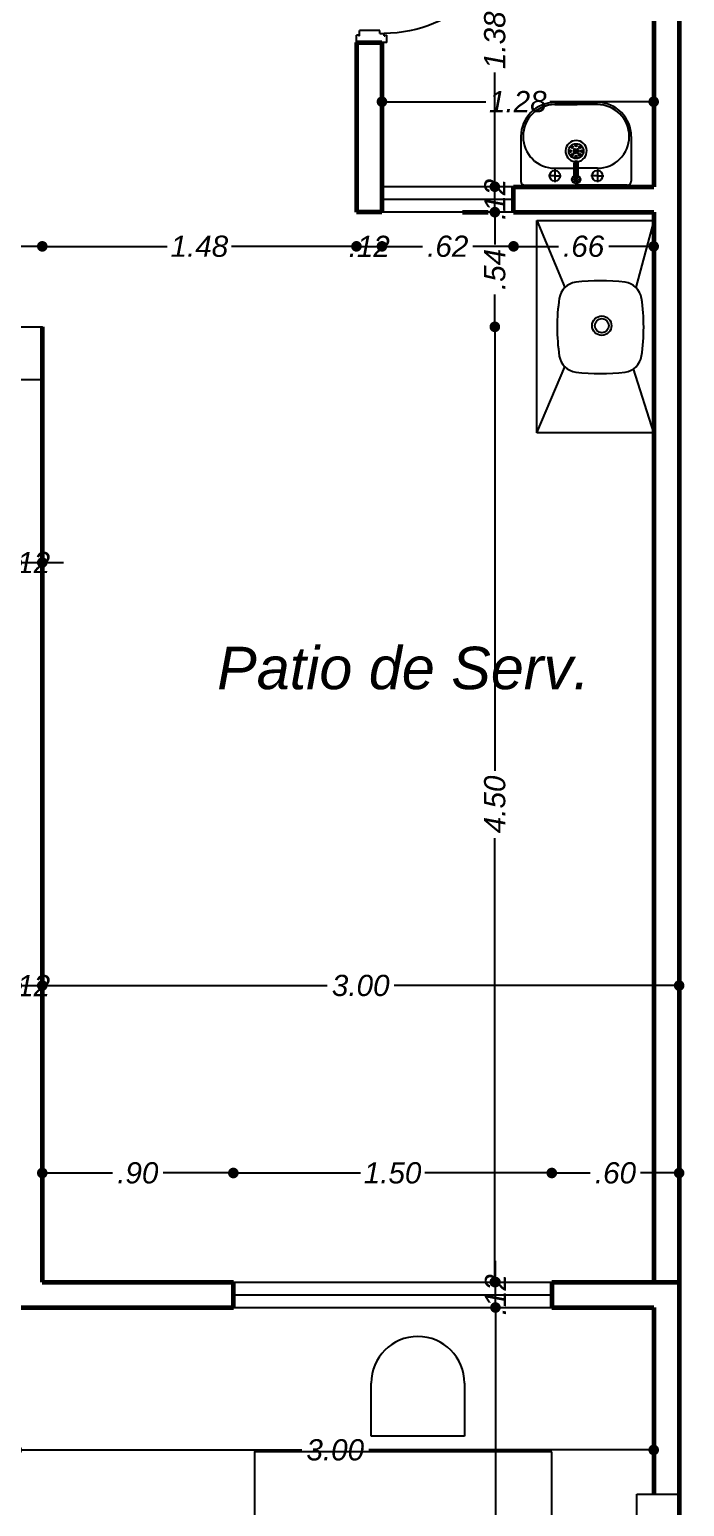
# Model space of a CAD drawing. Header units: metres. Extents: x 539 to 782, y 164 to 633.
# Drawn here: x 688.22 to 691.3, y 438.32 to 445.27 of the extents above; entities that cross this region are included whole.
import ezdxf

# ---------------------------------------------------------------- set-up
doc = ezdxf.new("R2010")
doc.units = ezdxf.units.M
doc.header["$PDMODE"] = 35
for name, color, linetype in [('ALUMINIO', 9, 'Continuous'), ('Artefactos', 30, 'Continuous'), ('COLUMNAS', 6, 'Continuous'), ('Mobiliario Sanit', 40, 'Continuous'), ('PUERTAS', 16, 'Continuous'), ('TEXTO', 134, 'Continuous')]:
    doc.layers.add(name, color=color, linetype=linetype)
for name, color, linetype, lineweight in [('cota', 1, 'Continuous', 15), ('MURO', 4, 'Continuous', 60), ('ventanas', 2, 'Continuous', 25)]:
    doc.layers.add(name, color=color, linetype=linetype, lineweight=lineweight)
doc.styles.add('ARIAL', font='ariali.ttf')
doc.styles.add('STYLE1', font='ariali.ttf')
doc.dimstyles.new('C_50', dxfattribs={"dimscale": 0.5, "dimtxt": 0.2, "dimasz": 0.1, "dimexe": 0.1, "dimexo": 0.1, "dimgap": 0.05, "dimtad": 0, "dimzin": 4, "dimdsep": 46, "dimtxsty": 'ARIAL', "dimblk": 'DOT', "dimcen": 0.09, "dimse1": 1, "dimse2": 1, "dimclrd": 1, "dimclre": 1, "dimclrt": 2, "dimadec": 0, "dimazin": 0, "dimtfac": 1, "dimtix": 1, "dimtmove": 2, "dimatfit": 3, "dimfxl": 1, "dimtolj": 1, "dimtzin": 0, "dimarcsym": 0})

# ---------------------------------------------------------------- blocks, each defined once
blk = doc.blocks.new('escritorio y silla')
for p, q in [((803.5572, 483.0604), (803.5572, 483.3104)), ((803.9972, 483.3104), (803.9972, 483.0604)), ((803.9972, 483.0604), (803.5572, 483.0604))]:
    blk.add_line(p, q)
blk.add_lwpolyline([(804.4081, 482.9872), (803.0081, 482.9872), (803.0081, 482.2872), (804.4081, 482.2872), (804.4081, 482.9872)])
blk.add_arc((803.7772, 483.3104), 0.22, 0, 180)
blk = doc.blocks.new('lavanderia cemento')
for p, q in [((691.7964, 368.2621), (691.7964, 368.7621)), ((691.7964, 368.7621), (692.3464, 368.7621)), ((691.7964, 368.7621), (691.9277, 368.4462)), ((692.3464, 368.7621), (692.2629, 368.4464)), ((692.2964, 368.7621), (692.2964, 368.7621)), ((692.3464, 368.7621), (692.3464, 367.7621)), ((691.7964, 367.7621), (691.7964, 368.2621)), ((691.7964, 367.7621), (691.9279, 368.0731)), ((692.3464, 367.7621), (692.2505, 368.063)), ((692.3464, 367.7621), (691.7964, 367.7621))]:
    blk.add_line(p, q)
for radius in [0.0456, 0.033]:
    blk.add_circle((692.102, 368.2669), radius)
for centre, radius, start, end in [((692.0957, 367.5788), 0.9, 82.60341, 97.44573), ((691.9907, 368.3819), 0.09, 97.44573, 171.34648), ((692.2, 368.382), 0.09, 8.70266, 82.60341), ((692.7915, 368.2601), 0.9, 171.34648, 188.70266), ((691.3993, 368.2595), 0.9, 351.34648, 8.70266), ((691.9908, 368.1375), 0.09, 188.70266, 262.60341), ((692.2001, 368.1376), 0.09, 277.44573, 351.34648), ((692.0951, 368.9408), 0.9, 262.60341, 277.44573)]:
    blk.add_arc(centre, radius, start, end)
blk = doc.blocks.new('LAVAMANO SIMPLE')
for p, q in [((-0.0212, 0.3465), (-0.1697, 0.198)), ((0.198, 0.3394), (0.2727, 0.2647)), ((0.2051, 0.3465), (0.2797, 0.2718)), ((0.3465, 0.2051), (0.2718, 0.2797)), ((0.3394, 0.198), (0.2647, 0.2727)), ((-0.1697, 0.1697), (0, 0)), ((-0.0392, 0.1022), (-0.0604, 0.1234)), ((-0.018, 0.1234), (-0.0604, 0.081)), ((-0.018, 0.1234), (-0.0604, 0.081)), ((-0.0392, 0.1022), (-0.0604, 0.1234)), ((-0.0392, 0.1022), (-0.018, 0.081)), ((-0.0392, 0.1022), (-0.018, 0.081)), ((-0.0141, 0.1273), (0.0495, 0.0636)), ((0.0239, 0.038), (0.0664, 0.0805)), ((0.0255, 0.0255), (0.0735, 0.0735)), ((0.0735, 0.0735), (0.0735, 0.0835)), ((0.0735, 0.0735), (0.0835, 0.0735)), ((0.011, 0.0195), (-0.001, 0.0195)), ((0.1697, -0.1697), (0, 0)), ((0.0134, 0.0255), (0.005, 0.0339)), ((0.0134, 0.0134), (0.005, 0.005)), ((0.0134, 0.0255), (0.011, 0.0195)), ((0.011, 0.0195), (0.0134, 0.0134)), ((0.0195, 0.028), (0.0134, 0.0255)), ((0.0134, 0.0134), (0.0195, 0.011)), ((0.0195, 0.0399), (0.0195, 0.028)), ((0.0255, 0.0255), (0.0195, 0.028)), ((0.0195, 0.011), (0.0255, 0.0134)), ((0.0195, 0.011), (0.0195, -0.001)), ((0.028, 0.0195), (0.0255, 0.0255)), ((0.0255, 0.0134), (0.028, 0.0195)), ((0.0255, 0.0134), (0.0339, 0.005)), ((0.0399, 0.0195), (0.028, 0.0195)), ((0.038, 0.0239), (0.0805, 0.0664)), ((0.1273, -0.0141), (0.0636, 0.0495)), ((0.1234, -0.018), (0.081, -0.0604)), ((0.1022, -0.0392), (0.081, -0.018)), ((0.1022, -0.0392), (0.1234, -0.0604)), ((0.3465, -0.0212), (0.198, -0.1697))]:
    blk.add_line(p, q)
blk.add_lwpolyline([(0.0195, -0.001), (0.005, 0.005), (-0.001, 0.0195), (0.005, 0.0339), (0.0195, 0.0399), (0.0339, 0.0339), (0.0399, 0.0195), (0.0339, 0.005)], close=True)
for centre, radius in [((0.1138, 0.1138), 0.035), ((0.1138, 0.1401), 0.005), ((-0.0392, 0.1022), 0.025), ((-0.0392, 0.1022), 0.025), ((0.0876, 0.1138), 0.005), ((0.0952, 0.1324), 0.005), ((0.0952, 0.0952), 0.005), ((0.1051, 0.1138), 0.005), ((0.1138, 0.1226), 0.005), ((0.1138, 0.1051), 0.005), ((0.1138, 0.0876), 0.005), ((0.1226, 0.1138), 0.005), ((0.1324, 0.1324), 0.005), ((0.1324, 0.0952), 0.005), ((0.1401, 0.1138), 0.005), ((0.0195, 0.0195), 0.00277), ((0.1022, -0.0392), 0.025)]:
    blk.add_circle(centre, radius)
for centre, radius, start, end in [((0.0919, 0.2333), 0.15, 45, 225), ((0.0919, 0.2333), 0.16, 45, 135), ((-0.1556, 0.1838), 0.02, 135, 225), ((0.1138, 0.1138), 0.05, 232.61679, 217.38321), ((0.2333, 0.0919), 0.15, 225, 45), ((0.2333, 0.0919), 0.16, 315, 45), ((0.0735, 0.0735), 0.01, 314.99967, 135.00059), ((0.1838, -0.1556), 0.02, 225, 315)]:
    blk.add_arc(centre, radius, start, end)
blk = doc.blocks.new('p 4')
for p, q in [((-0.0782, 0.852), (-0.0484, 0.852)), ((-0.0782, 0.1485), (-0.0782, 0.852)), ((-0.0484, 0.1485), (-0.0484, 0.852)), ((-0.8003, 0.1641), (-0.7612, 0.1641)), ((-0.8003, 0.1641), (-0.8003, 0)), ((-0.7612, 0.1524), (-0.7612, 0.1641)), ((-0.0391, 0.1524), (-0.0391, 0.1641)), ((0, 0.1641), (-0.0391, 0.1641)), ((0, 0.1641), (0, 0)), ((-0.7651, 0.1524), (-0.7612, 0.1524)), ((-0.7651, 0.1485), (-0.7651, 0.1524)), ((-0.7651, 0.1485), (-0.7519, 0.1485)), ((-0.7519, 0.1251), (-0.7519, 0.1485)), ((-0.7519, 0.1251), (-0.7363, 0.1251)), ((-0.7363, 0.1251), (-0.7363, 0.0156)), ((-0.0782, 0.1485), (-0.0484, 0.1485)), ((-0.0484, 0.1251), (-0.064, 0.1251)), ((-0.064, 0.1251), (-0.064, 0.0156)), ((-0.0352, 0.1485), (-0.0484, 0.1485)), ((-0.0484, 0.1251), (-0.0484, 0.1485)), ((-0.0352, 0.1524), (-0.0391, 0.1524)), ((-0.0352, 0.1485), (-0.0352, 0.1524)), ((-0.7651, 0.0156), (-0.7651, 0.0117)), ((-0.7651, 0.0156), (-0.7363, 0.0156)), ((-0.7651, 0.0117), (-0.7612, 0.0117)), ((-0.7612, 0.0117), (-0.7612, 0)), ((-0.0352, 0.0156), (-0.064, 0.0156)), ((-0.0391, 0.0117), (-0.0391, 0)), ((-0.0352, 0.0117), (-0.0391, 0.0117)), ((0, 0), (-0.0391, 0)), ((-0.0352, 0.0156), (-0.0352, 0.0117)), ((-0.8003, 0), (-0.7612, 0))]:
    blk.add_line(p, q)
blk.add_arc((-0.0472, 0.148), 0.7047, 92.51921, 179.96085)
blk = doc.blocks.new('_Dot')
at = {"color": 0, "linetype": 'ByBlock', "lineweight": -2}
blk.add_line((-0.5, 0), (-1, 0), dxfattribs=at)
at = {"color": 0, "linetype": 'ByBlock', "const_width": 0.5}
blk.add_lwpolyline([(-0.25, 0, 1), (0.25, 0, 1)], format="xyb", close=True, dxfattribs=at)
blk = doc.blocks.new('*D470')
at = {"layer": 'cota', "color": 1, "lineweight": -2, "transparency": 16777216}
for p, q in [((688.2093, 438.5823), (689.5015, 438.5823)), ((691.1093, 438.5823), (689.8171, 438.5823))]:
    blk.add_line(p, q, dxfattribs=at)
at = {"layer": 'Defpoints', "color": 0, "transparency": 16777216}
for p in [(688.1593, 438.5823), (691.1593, 438.5823), (691.1593, 438.5823)]:
    blk.add_point(p, dxfattribs=at)
at = {"layer": 'cota', "color": 1, "lineweight": -2, "transparency": 16777216, "xscale": 0.05, "yscale": 0.05, "zscale": 0.05, "rotation": 180}
blk.add_blockref('_Dot', (688.1593, 438.5823), dxfattribs=at)
at = {"layer": 'cota', "color": 1, "lineweight": -2, "transparency": 16777216, "xscale": 0.05, "yscale": 0.05, "zscale": 0.05}
blk.add_blockref('_Dot', (691.1593, 438.5823), dxfattribs=at)
at = {"layer": 'cota', "color": 2, "transparency": 16777216, "insert": (689.6593, 438.5823), "char_height": 0.1, "attachment_point": 5, "style": 'ARIAL'}
blk.add_mtext('\\A1;3.00', dxfattribs=at)
blk = doc.blocks.new('*D475')
at = {"layer": 'cota', "color": 1, "lineweight": -2, "transparency": 16777216}
for p, q in [((690.4139, 439.2034), (690.4139, 437.971)), ((690.4139, 436.4237), (690.4139, 437.6561))]:
    blk.add_line(p, q, dxfattribs=at)
at = {"layer": 'Defpoints', "color": 0, "transparency": 16777216}
for p in [(690.4139, 439.2534), (690.4139, 439.2534), (690.4139, 436.3737)]:
    blk.add_point(p, dxfattribs=at)
at = {"layer": 'cota', "color": 1, "lineweight": -2, "transparency": 16777216, "xscale": 0.05, "yscale": 0.05, "zscale": 0.05}
for p, rotation in [((690.4139, 439.2534), 90), ((690.4139, 436.3737), 270)]:
    blk.add_blockref('_Dot', p, dxfattribs=dict(at, rotation=rotation))
at = {"layer": 'cota', "color": 2, "transparency": 16777216, "insert": (690.4139, 437.8136), "char_height": 0.1, "attachment_point": 5, "rotation": 90, "style": 'ARIAL'}
blk.add_mtext('\\A1;2.88', dxfattribs=at)
blk = doc.blocks.new('*D476')
at = {"layer": 'cota', "color": 1, "lineweight": -2, "transparency": 16777216}
for p, q in [((690.4139, 439.4234), (690.4139, 439.4734)), ((690.4139, 439.2534), (690.4139, 439.3734)), ((690.4139, 439.2034), (690.4139, 439.1534))]:
    blk.add_line(p, q, dxfattribs=at)
at = {"layer": 'Defpoints', "color": 0, "transparency": 16777216}
for p in [(690.4139, 439.3734), (690.4139, 439.3734), (690.4139, 439.2534)]:
    blk.add_point(p, dxfattribs=at)
at = {"layer": 'cota', "color": 1, "lineweight": -2, "transparency": 16777216, "xscale": 0.05, "yscale": 0.05, "zscale": 0.05}
for p, rotation in [((690.4139, 439.3734), 270), ((690.4139, 439.2534), 90)]:
    blk.add_blockref('_Dot', p, dxfattribs=dict(at, rotation=rotation))
at = {"layer": 'cota', "color": 2, "transparency": 16777216, "insert": (690.4139, 439.3134), "char_height": 0.1, "attachment_point": 5, "rotation": 90, "style": 'ARIAL'}
blk.add_mtext('\\A1;.12', dxfattribs=at)
blk = doc.blocks.new('*D477')
at = {"layer": 'cota', "color": 1, "lineweight": -2, "transparency": 16777216}
for p, q in [((690.411, 443.8234), (690.411, 441.7819)), ((690.411, 439.4234), (690.411, 441.465))]:
    blk.add_line(p, q, dxfattribs=at)
at = {"layer": 'Defpoints', "color": 0, "transparency": 16777216}
for p in [(690.411, 443.8734), (690.411, 443.8734), (690.411, 439.3734)]:
    blk.add_point(p, dxfattribs=at)
at = {"layer": 'cota', "color": 1, "lineweight": -2, "transparency": 16777216, "xscale": 0.05, "yscale": 0.05, "zscale": 0.05}
for p, rotation in [((690.411, 443.8734), 90), ((690.411, 439.3734), 270)]:
    blk.add_blockref('_Dot', p, dxfattribs=dict(at, rotation=rotation))
at = {"layer": 'cota', "color": 2, "transparency": 16777216, "insert": (690.411, 441.6234), "char_height": 0.1, "attachment_point": 5, "rotation": 90, "style": 'ARIAL'}
blk.add_mtext('\\A1;4.50', dxfattribs=at)
blk = doc.blocks.new('*D478')
at = {"layer": 'cota', "color": 1, "lineweight": -2, "transparency": 16777216}
for p, q in [((690.411, 444.3634), (690.411, 444.2605)), ((690.411, 443.9234), (690.411, 444.0263))]:
    blk.add_line(p, q, dxfattribs=at)
at = {"layer": 'Defpoints', "color": 0, "transparency": 16777216}
for p in [(689.593, 444.4134), (690.411, 444.4134), (688.113, 443.8734)]:
    blk.add_point(p, dxfattribs=at)
at = {"layer": 'cota', "color": 1, "lineweight": -2, "transparency": 16777216, "xscale": 0.05, "yscale": 0.05, "zscale": 0.05}
for p, rotation in [((690.411, 444.4134), 90), ((690.411, 443.8734), 270)]:
    blk.add_blockref('_Dot', p, dxfattribs=dict(at, rotation=rotation))
at = {"layer": 'cota', "color": 2, "transparency": 16777216, "insert": (690.411, 444.1434), "char_height": 0.1, "attachment_point": 5, "rotation": 90, "style": 'ARIAL'}
blk.add_mtext('\\A1;.54', dxfattribs=at)
blk = doc.blocks.new('*D479')
at = {"layer": 'cota', "color": 1, "lineweight": -2, "transparency": 16777216}
for p, q in [((690.411, 444.5834), (690.411, 444.6334)), ((690.411, 444.4134), (690.411, 444.5334)), ((690.411, 444.3634), (690.411, 444.3134))]:
    blk.add_line(p, q, dxfattribs=at)
at = {"layer": 'Defpoints', "color": 0, "transparency": 16777216}
for p in [(690.411, 444.5334), (690.411, 444.5334), (689.593, 444.4134)]:
    blk.add_point(p, dxfattribs=at)
at = {"layer": 'cota', "color": 1, "lineweight": -2, "transparency": 16777216, "xscale": 0.05, "yscale": 0.05, "zscale": 0.05}
for p, rotation in [((690.411, 444.5334), 270), ((690.411, 444.4134), 90)]:
    blk.add_blockref('_Dot', p, dxfattribs=dict(at, rotation=rotation))
at = {"layer": 'cota', "color": 2, "transparency": 16777216, "insert": (690.411, 444.4734), "char_height": 0.1, "attachment_point": 5, "rotation": 90, "style": 'ARIAL'}
blk.add_mtext('\\A1;.12', dxfattribs=at)
blk = doc.blocks.new('*D480')
at = {"layer": 'cota', "color": 1, "lineweight": -2, "transparency": 16777216}
for p, q in [((690.411, 445.8634), (690.411, 445.3746)), ((690.411, 444.5834), (690.411, 445.0722))]:
    blk.add_line(p, q, dxfattribs=at)
at = {"layer": 'Defpoints', "color": 0, "transparency": 16777216}
for p in [(690.411, 445.9134), (690.411, 445.9134), (690.411, 444.5334)]:
    blk.add_point(p, dxfattribs=at)
at = {"layer": 'cota', "color": 1, "lineweight": -2, "transparency": 16777216, "xscale": 0.05, "yscale": 0.05, "zscale": 0.05}
for p, rotation in [((690.411, 445.9134), 90), ((690.411, 444.5334), 270)]:
    blk.add_blockref('_Dot', p, dxfattribs=dict(at, rotation=rotation))
at = {"layer": 'cota', "color": 2, "transparency": 16777216, "insert": (690.411, 445.2234), "char_height": 0.1, "attachment_point": 5, "rotation": 90, "style": 'ARIAL'}
blk.add_mtext('\\A1;1.38', dxfattribs=at)
blk = doc.blocks.new('*D519')
at = {"layer": 'cota', "color": 1, "lineweight": -2, "transparency": 16777216}
for p, q in [((687.5793, 444.2524), (687.7851, 444.2524)), ((688.2293, 444.2524), (688.0235, 444.2524))]:
    blk.add_line(p, q, dxfattribs=at)
at = {"layer": 'Defpoints', "color": 0, "transparency": 16777216}
for p in [(688.2793, 444.2524), (687.5293, 443.8734), (688.2793, 443.8734)]:
    blk.add_point(p, dxfattribs=at)
at = {"layer": 'cota', "color": 1, "lineweight": -2, "transparency": 16777216, "xscale": 0.05, "yscale": 0.05, "zscale": 0.05, "rotation": 180}
blk.add_blockref('_Dot', (687.5293, 444.2524), dxfattribs=at)
at = {"layer": 'cota', "color": 1, "lineweight": -2, "transparency": 16777216, "xscale": 0.05, "yscale": 0.05, "zscale": 0.05}
blk.add_blockref('_Dot', (688.2793, 444.2524), dxfattribs=at)
at = {"layer": 'cota', "color": 2, "transparency": 16777216, "insert": (687.9043, 444.2524), "char_height": 0.1, "attachment_point": 5, "style": 'ARIAL'}
blk.add_mtext('\\A1;.75', dxfattribs=at)
blk = doc.blocks.new('*D529')
at = {"layer": 'cota', "color": 1, "lineweight": -2, "transparency": 16777216}
for p, q in [((688.3293, 439.8871), (688.6106, 439.8871)), ((689.1293, 439.8871), (688.848, 439.8871))]:
    blk.add_line(p, q, dxfattribs=at)
at = {"layer": 'Defpoints', "color": 0, "transparency": 16777216}
for p in [(689.1793, 439.8871), (688.2793, 439.3734), (689.1793, 439.3734)]:
    blk.add_point(p, dxfattribs=at)
at = {"layer": 'cota', "color": 1, "lineweight": -2, "transparency": 16777216, "xscale": 0.05, "yscale": 0.05, "zscale": 0.05, "rotation": 180}
blk.add_blockref('_Dot', (688.2793, 439.8871), dxfattribs=at)
at = {"layer": 'cota', "color": 1, "lineweight": -2, "transparency": 16777216, "xscale": 0.05, "yscale": 0.05, "zscale": 0.05}
blk.add_blockref('_Dot', (689.1793, 439.8871), dxfattribs=at)
at = {"layer": 'cota', "color": 2, "transparency": 16777216, "insert": (688.7293, 439.8871), "char_height": 0.1, "attachment_point": 5, "style": 'ARIAL'}
blk.add_mtext('\\A1;.90', dxfattribs=at)
blk = doc.blocks.new('*D530')
at = {"layer": 'cota', "color": 1, "lineweight": -2, "transparency": 16777216}
for p, q in [((689.2293, 439.8871), (689.7781, 439.8871)), ((690.6293, 439.8871), (690.0806, 439.8871))]:
    blk.add_line(p, q, dxfattribs=at)
at = {"layer": 'Defpoints', "color": 0, "transparency": 16777216}
for p in [(690.6793, 439.8871), (689.1793, 439.3734), (690.6793, 439.3734)]:
    blk.add_point(p, dxfattribs=at)
at = {"layer": 'cota', "color": 1, "lineweight": -2, "transparency": 16777216, "xscale": 0.05, "yscale": 0.05, "zscale": 0.05, "rotation": 180}
blk.add_blockref('_Dot', (689.1793, 439.8871), dxfattribs=at)
at = {"layer": 'cota', "color": 1, "lineweight": -2, "transparency": 16777216, "xscale": 0.05, "yscale": 0.05, "zscale": 0.05}
blk.add_blockref('_Dot', (690.6793, 439.8871), dxfattribs=at)
at = {"layer": 'cota', "color": 2, "transparency": 16777216, "insert": (689.9293, 439.8871), "char_height": 0.1, "attachment_point": 5, "style": 'ARIAL'}
blk.add_mtext('\\A1;1.50', dxfattribs=at)
blk = doc.blocks.new('*D531')
at = {"layer": 'cota', "color": 1, "lineweight": -2, "transparency": 16777216}
for p, q in [((690.7293, 439.8871), (690.8606, 439.8871)), ((691.2293, 439.8871), (691.098, 439.8871))]:
    blk.add_line(p, q, dxfattribs=at)
at = {"layer": 'Defpoints', "color": 0, "transparency": 16777216}
for p in [(691.2793, 439.8871), (690.6793, 439.3734), (691.2793, 439.3737)]:
    blk.add_point(p, dxfattribs=at)
at = {"layer": 'cota', "color": 1, "lineweight": -2, "transparency": 16777216, "xscale": 0.05, "yscale": 0.05, "zscale": 0.05, "rotation": 180}
blk.add_blockref('_Dot', (690.6793, 439.8871), dxfattribs=at)
at = {"layer": 'cota', "color": 1, "lineweight": -2, "transparency": 16777216, "xscale": 0.05, "yscale": 0.05, "zscale": 0.05}
blk.add_blockref('_Dot', (691.2793, 439.8871), dxfattribs=at)
at = {"layer": 'cota', "color": 2, "transparency": 16777216, "insert": (690.9793, 439.8871), "char_height": 0.1, "attachment_point": 5, "style": 'ARIAL'}
blk.add_mtext('\\A1;.60', dxfattribs=at)
blk = doc.blocks.new('*D532')
at = {"layer": 'cota', "color": 1, "lineweight": -2, "transparency": 16777216}
for p, q in [((688.1093, 440.77), (688.0593, 440.77)), ((688.1593, 440.77), (688.2793, 440.77)), ((688.3293, 440.77), (688.3793, 440.77))]:
    blk.add_line(p, q, dxfattribs=at)
at = {"layer": 'Defpoints', "color": 0, "transparency": 16777216}
for p in [(688.1593, 440.8442), (688.2793, 440.8442), (688.2793, 440.77)]:
    blk.add_point(p, dxfattribs=at)
at = {"layer": 'cota', "color": 1, "lineweight": -2, "transparency": 16777216, "xscale": 0.05, "yscale": 0.05, "zscale": 0.05}
blk.add_blockref('_Dot', (688.1593, 440.77), dxfattribs=at)
at = {"layer": 'cota', "color": 1, "lineweight": -2, "transparency": 16777216, "xscale": 0.05, "yscale": 0.05, "zscale": 0.05, "rotation": 180}
blk.add_blockref('_Dot', (688.2793, 440.77), dxfattribs=at)
at = {"layer": 'cota', "color": 2, "transparency": 16777216, "insert": (688.2193, 440.77), "char_height": 0.1, "attachment_point": 5, "style": 'ARIAL'}
blk.add_mtext('\\A1;.12', dxfattribs=at)
blk = doc.blocks.new('*D497')
at = {"layer": 'cota', "color": 1, "lineweight": -2, "transparency": 16777216}
for p, q in [((688.3293, 440.77), (689.6215, 440.77)), ((691.2293, 440.77), (689.9371, 440.77))]:
    blk.add_line(p, q, dxfattribs=at)
at = {"layer": 'Defpoints', "color": 0, "transparency": 16777216}
for p in [(691.2793, 440.77), (691.2793, 440.77), (688.2793, 440.6959)]:
    blk.add_point(p, dxfattribs=at)
at = {"layer": 'cota', "color": 1, "lineweight": -2, "transparency": 16777216, "xscale": 0.05, "yscale": 0.05, "zscale": 0.05, "rotation": 180}
blk.add_blockref('_Dot', (688.2793, 440.77), dxfattribs=at)
at = {"layer": 'cota', "color": 1, "lineweight": -2, "transparency": 16777216, "xscale": 0.05, "yscale": 0.05, "zscale": 0.05}
blk.add_blockref('_Dot', (691.2793, 440.77), dxfattribs=at)
at = {"layer": 'cota', "color": 2, "transparency": 16777216, "insert": (689.7793, 440.77), "char_height": 0.1, "attachment_point": 5, "style": 'ARIAL'}
blk.add_mtext('\\A1;3.00', dxfattribs=at)
blk = doc.blocks.new('*D537')
at = {"layer": 'cota', "color": 1, "lineweight": -2, "transparency": 16777216}
for p, q in [((688.3293, 444.2524), (688.8681, 444.2524)), ((689.7093, 444.2524), (689.1705, 444.2524))]:
    blk.add_line(p, q, dxfattribs=at)
at = {"layer": 'Defpoints', "color": 0, "transparency": 16777216}
for p in [(689.7593, 444.2524), (689.7593, 443.8551), (688.2793, 443.3152)]:
    blk.add_point(p, dxfattribs=at)
at = {"layer": 'cota', "color": 1, "lineweight": -2, "transparency": 16777216, "xscale": 0.05, "yscale": 0.05, "zscale": 0.05, "rotation": 180}
blk.add_blockref('_Dot', (688.2793, 444.2524), dxfattribs=at)
at = {"layer": 'cota', "color": 1, "lineweight": -2, "transparency": 16777216, "xscale": 0.05, "yscale": 0.05, "zscale": 0.05}
blk.add_blockref('_Dot', (689.7593, 444.2524), dxfattribs=at)
at = {"layer": 'cota', "color": 2, "transparency": 16777216, "insert": (689.0193, 444.2524), "char_height": 0.1, "attachment_point": 5, "style": 'ARIAL'}
blk.add_mtext('\\A1;1.48', dxfattribs=at)
blk = doc.blocks.new('*D538')
at = {"layer": 'cota', "color": 1, "lineweight": -2, "transparency": 16777216}
for p, q in [((689.7093, 370.1162), (689.6593, 370.1162)), ((689.7593, 370.1162), (689.8793, 370.1162)), ((689.9293, 370.1162), (689.9793, 370.1162))]:
    blk.add_line(p, q, dxfattribs=at)
at = {"layer": 'Defpoints', "color": 0, "transparency": 16777216}
for p in [(689.7593, 444.4134), (689.8793, 370.1162), (689.8793, 370.1162)]:
    blk.add_point(p, dxfattribs=at)
at = {"layer": 'cota', "color": 1, "lineweight": -2, "transparency": 16777216, "xscale": 0.05, "yscale": 0.05, "zscale": 0.05}
blk.add_blockref('_Dot', (689.7593, 370.1162), dxfattribs=at)
at = {"layer": 'cota', "color": 1, "lineweight": -2, "transparency": 16777216, "xscale": 0.05, "yscale": 0.05, "zscale": 0.05, "rotation": 180}
blk.add_blockref('_Dot', (689.8793, 370.1162), dxfattribs=at)
at = {"layer": 'cota', "color": 2, "transparency": 16777216, "insert": (689.8193, 370.1162), "char_height": 0.1, "attachment_point": 5, "style": 'ARIAL'}
blk.add_mtext('\\A1;.12', dxfattribs=at)
blk = doc.blocks.new('*D661')
at = {"layer": 'cota', "color": 1, "lineweight": -2, "transparency": 16777216}
for p, q in [((689.7093, 444.2524), (689.6593, 444.2524)), ((689.7593, 444.2524), (689.8793, 444.2524)), ((689.9293, 444.2524), (689.9793, 444.2524))]:
    blk.add_line(p, q, dxfattribs=at)
at = {"layer": 'Defpoints', "color": 0, "transparency": 16777216}
for p in [(689.7593, 444.4134), (689.8793, 444.4134), (689.8793, 444.2524)]:
    blk.add_point(p, dxfattribs=at)
at = {"layer": 'cota', "color": 1, "lineweight": -2, "transparency": 16777216, "xscale": 0.05, "yscale": 0.05, "zscale": 0.05}
blk.add_blockref('_Dot', (689.7593, 444.2524), dxfattribs=at)
at = {"layer": 'cota', "color": 1, "lineweight": -2, "transparency": 16777216, "xscale": 0.05, "yscale": 0.05, "zscale": 0.05, "rotation": 180}
blk.add_blockref('_Dot', (689.8793, 444.2524), dxfattribs=at)
at = {"layer": 'cota', "color": 2, "transparency": 16777216, "insert": (689.8193, 444.2524), "char_height": 0.1, "attachment_point": 5, "style": 'ARIAL'}
blk.add_mtext('\\A1;.12', dxfattribs=at)
blk = doc.blocks.new('*D662')
at = {"layer": 'cota', "color": 1, "lineweight": -2, "transparency": 16777216}
for p, q in [((689.9293, 444.2524), (690.0708, 444.2524)), ((690.4493, 444.2524), (690.3078, 444.2524))]:
    blk.add_line(p, q, dxfattribs=at)
at = {"layer": 'Defpoints', "color": 0, "transparency": 16777216}
for p in [(689.8793, 444.4134), (690.4993, 444.4134), (690.4993, 444.2524)]:
    blk.add_point(p, dxfattribs=at)
at = {"layer": 'cota', "color": 1, "lineweight": -2, "transparency": 16777216, "xscale": 0.05, "yscale": 0.05, "zscale": 0.05, "rotation": 180}
blk.add_blockref('_Dot', (689.8793, 444.2524), dxfattribs=at)
at = {"layer": 'cota', "color": 1, "lineweight": -2, "transparency": 16777216, "xscale": 0.05, "yscale": 0.05, "zscale": 0.05}
blk.add_blockref('_Dot', (690.4993, 444.2524), dxfattribs=at)
at = {"layer": 'cota', "color": 2, "transparency": 16777216, "insert": (690.1893, 444.2524), "char_height": 0.1, "attachment_point": 5, "style": 'ARIAL'}
blk.add_mtext('\\A1;.62', dxfattribs=at)
blk = doc.blocks.new('*D663')
at = {"layer": 'cota', "color": 1, "lineweight": -2, "transparency": 16777216}
for p, q in [((690.5493, 444.2524), (690.7104, 444.2524)), ((691.1093, 444.2524), (690.9482, 444.2524))]:
    blk.add_line(p, q, dxfattribs=at)
at = {"layer": 'Defpoints', "color": 0, "transparency": 16777216}
for p in [(690.4993, 444.4134), (691.1593, 444.4134), (691.1593, 444.2524)]:
    blk.add_point(p, dxfattribs=at)
at = {"layer": 'cota', "color": 1, "lineweight": -2, "transparency": 16777216, "xscale": 0.05, "yscale": 0.05, "zscale": 0.05, "rotation": 180}
blk.add_blockref('_Dot', (690.4993, 444.2524), dxfattribs=at)
at = {"layer": 'cota', "color": 1, "lineweight": -2, "transparency": 16777216, "xscale": 0.05, "yscale": 0.05, "zscale": 0.05}
blk.add_blockref('_Dot', (691.1593, 444.2524), dxfattribs=at)
at = {"layer": 'cota', "color": 2, "transparency": 16777216, "insert": (690.8293, 444.2524), "char_height": 0.1, "attachment_point": 5, "style": 'ARIAL'}
blk.add_mtext('\\A1;.66', dxfattribs=at)
blk = doc.blocks.new('*D664')
at = {"layer": 'cota', "color": 1, "lineweight": -2, "transparency": 16777216}
for p, q in [((689.9293, 444.9338), (690.3681, 444.9338)), ((691.1093, 444.9338), (690.6705, 444.9338))]:
    blk.add_line(p, q, dxfattribs=at)
at = {"layer": 'Defpoints', "color": 0, "transparency": 16777216}
for p in [(691.1593, 444.9338), (689.8793, 444.5334), (691.1593, 444.5334)]:
    blk.add_point(p, dxfattribs=at)
at = {"layer": 'cota', "color": 1, "lineweight": -2, "transparency": 16777216, "xscale": 0.05, "yscale": 0.05, "zscale": 0.05, "rotation": 180}
blk.add_blockref('_Dot', (689.8793, 444.9338), dxfattribs=at)
at = {"layer": 'cota', "color": 1, "lineweight": -2, "transparency": 16777216, "xscale": 0.05, "yscale": 0.05, "zscale": 0.05}
blk.add_blockref('_Dot', (691.1593, 444.9338), dxfattribs=at)
at = {"layer": 'cota', "color": 2, "transparency": 16777216, "insert": (690.5193, 444.9338), "char_height": 0.1, "attachment_point": 5, "style": 'ARIAL'}
blk.add_mtext('\\A1;1.28', dxfattribs=at)
blk = doc.blocks.new('*D705')
at = {"layer": 'cota', "color": 1, "lineweight": -2, "transparency": 16777216}
for p, q in [((688.1093, 442.7629), (688.0593, 442.7629)), ((688.1593, 442.7629), (688.2793, 442.7629)), ((688.3293, 442.7629), (688.3793, 442.7629))]:
    blk.add_line(p, q, dxfattribs=at)
at = {"layer": 'Defpoints', "color": 0, "transparency": 16777216}
for p in [(688.1593, 442.7629), (688.2793, 442.7629), (688.2793, 442.7629)]:
    blk.add_point(p, dxfattribs=at)
at = {"layer": 'cota', "color": 1, "lineweight": -2, "transparency": 16777216, "xscale": 0.05, "yscale": 0.05, "zscale": 0.05}
blk.add_blockref('_Dot', (688.1593, 442.7629), dxfattribs=at)
at = {"layer": 'cota', "color": 1, "lineweight": -2, "transparency": 16777216, "xscale": 0.05, "yscale": 0.05, "zscale": 0.05, "rotation": 180}
blk.add_blockref('_Dot', (688.2793, 442.7629), dxfattribs=at)
at = {"layer": 'cota', "color": 2, "transparency": 16777216, "insert": (688.2193, 442.7629), "char_height": 0.1, "attachment_point": 5, "style": 'ARIAL'}
blk.add_mtext('\\A1;.12', dxfattribs=at)

msp = doc.modelspace()

# ---------------------------------------------------------------- linework, layer by layer
at = {"layer": 'ALUMINIO'}
for p, q in [((690.4993, 444.4734), (689.8793, 444.4734)), ((689.1793, 439.3134), (690.6793, 439.3134))]:
    msp.add_line(p, q, dxfattribs=at)
at = {"layer": 'COLUMNAS'}
for points in [[(688.0793, 443.8734), (688.2793, 443.8734), (688.2793, 443.6234), (688.0793, 443.6234), (688.0793, 443.8734)], [(691.0793, 438.3737), (691.2793, 438.3737), (691.2793, 438.1237), (691.0793, 438.1237), (691.0793, 438.3737)]]:
    msp.add_lwpolyline(points, dxfattribs=at)
at = {"layer": 'MURO'}
for p, q in [((691.2793, 448.3734), (691.2793, 444.8734)), ((691.1593, 446.3734), (691.1593, 444.8734)), ((689.7593, 445.2134), (689.7593, 444.4134)), ((689.7593, 445.2134), (689.8793, 445.2134)), ((689.8793, 445.2134), (689.8793, 444.4134)), ((691.1593, 444.8734), (691.1593, 444.5334)), ((691.2793, 444.8734), (691.2793, 439.3737)), ((690.4993, 444.5334), (691.1593, 444.5334)), ((690.4993, 444.4134), (690.4993, 444.5334)), ((689.8793, 444.4134), (689.7593, 444.4134)), ((690.2593, 444.4134), (690.3793, 444.4134)), ((690.4993, 444.4134), (691.1593, 444.4134)), ((691.1593, 444.4134), (691.1593, 439.3737)), ((688.2793, 443.8737), (688.2793, 439.3734)), ((688.2793, 439.3734), (688.7793, 439.3734)), ((688.7793, 439.3734), (689.1793, 439.3734)), ((689.1793, 439.2534), (689.1793, 439.3734)), ((690.6793, 439.3739), (690.6793, 439.2537)), ((690.6793, 439.3734), (691.2793, 439.3734)), ((691.2793, 439.3737), (691.2793, 436.3737)), ((688.1593, 439.2533), (688.7793, 439.2533)), ((688.6593, 439.2537), (689.1793, 439.2534)), ((690.6793, 439.2537), (691.1593, 439.2537)), ((691.1593, 439.2537), (691.1593, 438.3737))]:
    msp.add_line(p, q, dxfattribs=at)
at = {"layer": 'ventanas'}
for p, q in [((690.4993, 444.5334), (689.8793, 444.5334)), ((690.4993, 444.4134), (689.8793, 444.4134)), ((689.1793, 439.3734), (690.6793, 439.3734)), ((689.1793, 439.2534), (690.6793, 439.2534))]:
    msp.add_line(p, q, dxfattribs=at)

# ---------------------------------------------------------------- block references
at = {"layer": 'Artefactos', "rotation": 45.00000000000922}
msp.add_blockref('LAVAMANO SIMPLE', (690.794, 444.5402), dxfattribs=at)
at = {"layer": 'Artefactos'}
msp.add_blockref('lavanderia cemento', (-1.187, 75.6119), dxfattribs=at)
at = {"layer": 'Mobiliario Sanit'}
msp.add_blockref('escritorio y silla', (-113.7288, -44.4138), dxfattribs=at)
at = {"layer": 'PUERTAS', "xscale": -0.8750223536967496, "yscale": 0.8750223536967496, "zscale": 0.8750223536968261, "rotation": 270.0000002411003}
msp.add_blockref('p 4', (689.7593, 445.9136), dxfattribs=at)

# ---------------------------------------------------------------- texts
at = {"layer": 'TEXTO', "style": 'STYLE1'}
msp.add_text('Patio de Serv.', height=0.2, rotation=360, dxfattribs=at).set_placement((689.1031, 442.1663))

# ---------------------------------------------------------------- dimensions: what is measured, and where the dimension line sits
at = {"layer": 'cota'}
for base, p1, p2, picture, middle in [((690.411, 445.9134), (690.411, 444.5334), (690.411, 445.9134), '*D480', (690.411, 445.2234)), ((690.411, 444.5334), (689.593, 444.4134), (690.411, 444.5334), '*D479', (690.411, 444.4734)), ((690.411, 444.4134), (688.113, 443.8734), (689.593, 444.4134), '*D478', (690.411, 444.1434)), ((690.411, 443.8734), (690.411, 439.3734), (690.411, 443.8734), '*D477', (690.411, 441.6234)), ((690.4139, 439.3734), (690.4139, 439.2534), (690.4139, 439.3734), '*D476', (690.4139, 439.3134)), ((690.4139, 439.2534), (690.4139, 436.3737), (690.4139, 439.2534), '*D475', (690.4139, 437.8136))]:
    dim = msp.add_linear_dim(base=base, p1=p1, p2=p2, angle=90, dimstyle='C_50', dxfattribs=at)
    dim.commit()
    dim.dimension.update_dxf_attribs({"geometry": picture, "text_midpoint": middle})
for base, p1, p2, picture, middle in [((691.1593, 444.9338), (689.8793, 444.5334), (691.1593, 444.5334), '*D664', (690.5193, 444.9338)), ((689.8793, 370.1162), (689.7593, 444.4134), (689.8793, 370.1162), '*D538', (689.8193, 370.1162)), ((689.8793, 444.2524), (689.7593, 444.4134), (689.8793, 444.4134), '*D661', (689.8193, 444.2524)), ((690.4993, 444.2524), (689.8793, 444.4134), (690.4993, 444.4134), '*D662', (690.1893, 444.2524)), ((691.1593, 444.2524), (690.4993, 444.4134), (691.1593, 444.4134), '*D663', (690.8293, 444.2524)), ((688.2793, 444.2524), (687.5293, 443.8734), (688.2793, 443.8734), '*D519', (687.9043, 444.2524)), ((689.7593, 444.2524), (688.2793, 443.3152), (689.7593, 443.8551), '*D537', (689.0193, 444.2524)), ((688.2793, 442.7629), (688.1593, 442.7629), (688.2793, 442.7629), '*D705', (688.2193, 442.7629)), ((688.2793, 440.77), (688.1593, 440.8442), (688.2793, 440.8442), '*D532', (688.2193, 440.77)), ((691.2793, 440.77), (688.2793, 440.6959), (691.2793, 440.77), '*D497', (689.7793, 440.77)), ((689.1793, 439.8871), (688.2793, 439.3734), (689.1793, 439.3734), '*D529', (688.7293, 439.8871)), ((690.6793, 439.8871), (689.1793, 439.3734), (690.6793, 439.3734), '*D530', (689.9293, 439.8871)), ((691.2793, 439.8871), (690.6793, 439.3734), (691.2793, 439.3737), '*D531', (690.9793, 439.8871)), ((691.1593, 438.5823), (688.1593, 438.5823), (691.1593, 438.5823), '*D470', (689.6593, 438.5823))]:
    dim = msp.add_linear_dim(base=base, p1=p1, p2=p2, dimstyle='C_50', dxfattribs=at)
    dim.commit()
    dim.dimension.update_dxf_attribs({"geometry": picture, "text_midpoint": middle})

doc.saveas('drawing.dxf')
